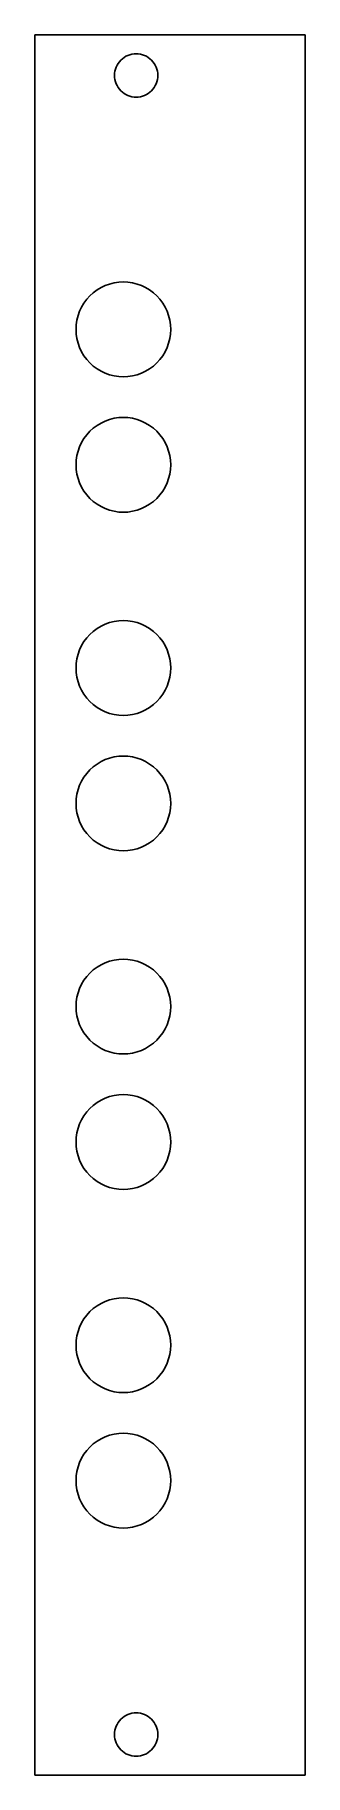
# Model space of a CAD drawing. Header units: metres. Extents: x 0 to 20, y 0 to 128.
import ezdxf

# ---------------------------------------------------------------- set-up
doc = ezdxf.new("R2010")
doc.units = ezdxf.units.M

msp = doc.modelspace()

# ---------------------------------------------------------------- linework, layer by layer
for p, q in [((20, 128.5), (0, 128.5)), ((0, 128.5), (0, 0)), ((20, 0), (20, 128.5)), ((5.93074, 125.812), (5.96889, 125.964)), ((5.96889, 125.964), (6.02179, 126.112)), ((6.02179, 126.112), (6.08891, 126.254)), ((6.08891, 126.254), (6.16965, 126.389)), ((6.16965, 126.389), (6.26317, 126.515)), ((6.26317, 126.515), (6.36862, 126.631)), ((6.36862, 126.631), (6.48497, 126.737)), ((6.48497, 126.737), (6.61108, 126.83)), ((6.61108, 126.83), (6.74576, 126.911)), ((6.74576, 126.911), (6.8877, 126.978)), ((6.8877, 126.978), (7.03554, 127.031)), ((7.03554, 127.031), (7.18785, 127.069)), ((7.18785, 127.069), (7.34317, 127.092)), ((7.34317, 127.092), (7.5, 127.1)), ((7.5, 127.1), (7.65681, 127.092)), ((7.65681, 127.092), (7.81213, 127.069)), ((7.81213, 127.069), (7.96445, 127.031)), ((7.96445, 127.031), (8.11229, 126.978)), ((8.11229, 126.978), (8.25423, 126.911)), ((8.25423, 126.911), (8.3889, 126.83)), ((8.3889, 126.83), (8.51501, 126.737)), ((8.51501, 126.737), (8.63136, 126.631)), ((8.63136, 126.631), (8.73682, 126.515)), ((8.73682, 126.515), (8.83034, 126.389)), ((8.83034, 126.389), (8.91107, 126.254)), ((8.91107, 126.254), (8.9782, 126.112)), ((8.9782, 126.112), (9.0311, 125.964)), ((9.0311, 125.964), (9.06924, 125.812)), ((5.89999, 125.5), (5.9077, 125.657)), ((5.9077, 125.343), (5.89999, 125.5)), ((5.9077, 125.657), (5.93074, 125.812)), ((5.93074, 125.188), (5.9077, 125.343)), ((5.96889, 125.036), (5.93074, 125.188)), ((6.02179, 124.888), (5.96889, 125.036)), ((6.08891, 124.746), (6.02179, 124.888)), ((6.16965, 124.611), (6.08891, 124.746)), ((8.91107, 124.746), (8.83034, 124.611)), ((8.9782, 124.888), (8.91107, 124.746)), ((9.0311, 125.036), (8.9782, 124.888)), ((9.06924, 125.188), (9.0311, 125.036)), ((9.06924, 125.812), (9.09229, 125.657)), ((9.09229, 125.343), (9.06924, 125.188)), ((9.09229, 125.657), (9.09999, 125.5)), ((9.09999, 125.5), (9.09229, 125.343)), ((6.26317, 124.485), (6.16965, 124.611)), ((6.36862, 124.369), (6.26317, 124.485)), ((6.48497, 124.263), (6.36862, 124.369)), ((6.61108, 124.17), (6.48497, 124.263)), ((6.74576, 124.089), (6.61108, 124.17)), ((6.8877, 124.022), (6.74576, 124.089)), ((7.03554, 123.969), (6.8877, 124.022)), ((7.18785, 123.931), (7.03554, 123.969)), ((7.34317, 123.908), (7.18785, 123.931)), ((7.5, 123.9), (7.34317, 123.908)), ((7.65681, 123.908), (7.5, 123.9)), ((7.81213, 123.931), (7.65681, 123.908)), ((7.96445, 123.969), (7.81213, 123.931)), ((8.11229, 124.022), (7.96445, 123.969)), ((8.25423, 124.089), (8.11229, 124.022)), ((8.3889, 124.17), (8.25423, 124.089)), ((8.51501, 124.263), (8.3889, 124.17)), ((8.63136, 124.369), (8.51501, 124.263)), ((8.73682, 124.485), (8.63136, 124.369)), ((8.83034, 124.611), (8.73682, 124.485)), ((3.84445, 108.97), (4.07512, 109.225)), ((4.07512, 109.225), (4.32962, 109.456)), ((4.32962, 109.456), (4.6055, 109.66)), ((4.6055, 109.66), (4.9001, 109.837)), ((4.9001, 109.837), (5.2106, 109.984)), ((5.2106, 109.984), (5.534, 110.099)), ((5.534, 110.099), (5.86717, 110.183)), ((5.86717, 110.183), (6.20694, 110.233)), ((6.20694, 110.233), (6.54999, 110.25)), ((6.54999, 110.25), (6.89304, 110.233)), ((6.89304, 110.233), (7.2328, 110.183)), ((7.2328, 110.183), (7.56598, 110.099)), ((7.56598, 110.099), (7.88937, 109.984)), ((7.88937, 109.984), (8.19987, 109.837)), ((8.19987, 109.837), (8.49448, 109.66)), ((8.49448, 109.66), (8.77036, 109.456)), ((8.77036, 109.456), (9.02486, 109.225)), ((9.02486, 109.225), (9.25552, 108.97)), ((3.2007, 107.766), (3.31642, 108.089)), ((3.31642, 108.089), (3.46327, 108.4)), ((3.46327, 108.4), (3.63985, 108.694)), ((3.63985, 108.694), (3.84445, 108.97)), ((9.25552, 108.97), (9.46013, 108.694)), ((9.46013, 108.694), (9.6367, 108.4)), ((9.6367, 108.4), (9.78355, 108.089)), ((9.78355, 108.089), (9.89928, 107.766)), ((3.04999, 106.75), (3.06685, 107.093)), ((3.06685, 106.407), (3.04999, 106.75)), ((3.06685, 107.093), (3.11725, 107.433)), ((3.11725, 107.433), (3.2007, 107.766)), ((9.89928, 107.766), (9.98273, 107.433)), ((9.98273, 107.433), (10.0331, 107.093)), ((10.0331, 107.093), (10.05, 106.75)), ((10.05, 106.75), (10.0331, 106.407)), ((3.11725, 106.067), (3.06685, 106.407)), ((3.2007, 105.734), (3.11725, 106.067)), ((3.31642, 105.411), (3.2007, 105.734)), ((3.46327, 105.1), (3.31642, 105.411)), ((9.78355, 105.411), (9.6367, 105.1)), ((9.89928, 105.734), (9.78355, 105.411)), ((9.98273, 106.067), (9.89928, 105.734)), ((10.0331, 106.407), (9.98273, 106.067)), ((3.63985, 104.805), (3.46327, 105.1)), ((3.84445, 104.53), (3.63985, 104.805)), ((4.07512, 104.275), (3.84445, 104.53)), ((4.32962, 104.044), (4.07512, 104.275)), ((9.02486, 104.275), (8.77036, 104.044)), ((9.25552, 104.53), (9.02486, 104.275)), ((9.46013, 104.805), (9.25552, 104.53)), ((9.6367, 105.1), (9.46013, 104.805)), ((4.6055, 103.84), (4.32962, 104.044)), ((4.9001, 103.663), (4.6055, 103.84)), ((5.2106, 103.516), (4.9001, 103.663)), ((5.534, 103.401), (5.2106, 103.516)), ((5.86717, 103.317), (5.534, 103.401)), ((6.20694, 103.267), (5.86717, 103.317)), ((6.54999, 103.25), (6.20694, 103.267)), ((6.89304, 103.267), (6.54999, 103.25)), ((7.2328, 103.317), (6.89304, 103.267)), ((7.56598, 103.401), (7.2328, 103.317)), ((7.88937, 103.516), (7.56598, 103.401)), ((8.19987, 103.663), (7.88937, 103.516)), ((8.49448, 103.84), (8.19987, 103.663)), ((8.77036, 104.044), (8.49448, 103.84)), ((5.86717, 100.183), (6.20694, 100.233)), ((6.20694, 100.233), (6.54999, 100.25)), ((6.54999, 100.25), (6.89304, 100.233)), ((6.89304, 100.233), (7.2328, 100.183)), ((3.63985, 98.6945), (3.84445, 98.9704)), ((3.84445, 98.9704), (4.07512, 99.2249)), ((4.07512, 99.2249), (4.32962, 99.4555)), ((4.32962, 99.4555), (4.6055, 99.6601)), ((4.6055, 99.6601), (4.9001, 99.8367)), ((4.9001, 99.8367), (5.2106, 99.9836)), ((5.2106, 99.9836), (5.534, 100.099)), ((5.534, 100.099), (5.86717, 100.183)), ((7.2328, 100.183), (7.56598, 100.099)), ((7.56598, 100.099), (7.88937, 99.9836)), ((7.88937, 99.9836), (8.19987, 99.8367)), ((8.19987, 99.8367), (8.49448, 99.6601)), ((8.49448, 99.6601), (8.77036, 99.4555)), ((8.77036, 99.4555), (9.02486, 99.2249)), ((9.02486, 99.2249), (9.25552, 98.9704)), ((9.25552, 98.9704), (9.46013, 98.6945)), ((3.11725, 97.4328), (3.2007, 97.766)), ((3.2007, 97.766), (3.31642, 98.0894)), ((3.31642, 98.0894), (3.46327, 98.3999)), ((3.46327, 98.3999), (3.63985, 98.6945)), ((9.46013, 98.6945), (9.6367, 98.3999)), ((9.6367, 98.3999), (9.78355, 98.0894)), ((9.78355, 98.0894), (9.89928, 97.766)), ((9.89928, 97.766), (9.98273, 97.4328)), ((3.04999, 96.75), (3.06685, 97.093)), ((3.06685, 96.4069), (3.04999, 96.75)), ((3.06685, 97.093), (3.11725, 97.4328)), ((3.11725, 96.0672), (3.06685, 96.4069)), ((9.98273, 97.4328), (10.0331, 97.093)), ((10.0331, 96.4069), (9.98273, 96.0672)), ((10.0331, 97.093), (10.05, 96.75)), ((10.05, 96.75), (10.0331, 96.4069)), ((3.2007, 95.734), (3.11725, 96.0672)), ((3.31642, 95.4106), (3.2007, 95.734)), ((3.46327, 95.1001), (3.31642, 95.4106)), ((3.63985, 94.8055), (3.46327, 95.1001)), ((9.6367, 95.1001), (9.46013, 94.8055)), ((9.78355, 95.4106), (9.6367, 95.1001)), ((9.89928, 95.734), (9.78355, 95.4106)), ((9.98273, 96.0672), (9.89928, 95.734)), ((3.84445, 94.5296), (3.63985, 94.8055)), ((4.07512, 94.2751), (3.84445, 94.5296)), ((4.32962, 94.0444), (4.07512, 94.2751)), ((4.6055, 93.8398), (4.32962, 94.0444)), ((4.9001, 93.6633), (4.6055, 93.8398)), ((8.49448, 93.8398), (8.19987, 93.6633)), ((8.77036, 94.0444), (8.49448, 93.8398)), ((9.02486, 94.2751), (8.77036, 94.0444)), ((9.25552, 94.5296), (9.02486, 94.2751)), ((9.46013, 94.8055), (9.25552, 94.5296)), ((5.2106, 93.5164), (4.9001, 93.6633)), ((5.534, 93.4007), (5.2106, 93.5164)), ((5.86717, 93.3172), (5.534, 93.4007)), ((6.20694, 93.2668), (5.86717, 93.3172)), ((6.54999, 93.25), (6.20694, 93.2668)), ((6.89304, 93.2668), (6.54999, 93.25)), ((7.2328, 93.3172), (6.89304, 93.2668)), ((7.56598, 93.4007), (7.2328, 93.3172)), ((7.88937, 93.5164), (7.56598, 93.4007)), ((8.19987, 93.6633), (7.88937, 93.5164)), ((4.6055, 84.6601), (4.9001, 84.8367)), ((4.9001, 84.8367), (5.2106, 84.9836)), ((5.2106, 84.9836), (5.534, 85.0993)), ((5.534, 85.0993), (5.86717, 85.1827)), ((5.86717, 85.1827), (6.20694, 85.2331)), ((6.20694, 85.2331), (6.54999, 85.25)), ((6.54999, 85.25), (6.89304, 85.2331)), ((6.89304, 85.2331), (7.2328, 85.1827)), ((7.2328, 85.1827), (7.56598, 85.0993)), ((7.56598, 85.0993), (7.88937, 84.9836)), ((7.88937, 84.9836), (8.19987, 84.8367)), ((8.19987, 84.8367), (8.49448, 84.6601)), ((3.46327, 83.3999), (3.63985, 83.6945)), ((3.63985, 83.6945), (3.84445, 83.9704)), ((3.84445, 83.9704), (4.07512, 84.2249)), ((4.07512, 84.2249), (4.32962, 84.4555)), ((4.32962, 84.4555), (4.6055, 84.6601)), ((8.49448, 84.6601), (8.77036, 84.4555)), ((8.77036, 84.4555), (9.02486, 84.2249)), ((9.02486, 84.2249), (9.25552, 83.9704)), ((9.25552, 83.9704), (9.46013, 83.6945)), ((9.46013, 83.6945), (9.6367, 83.3999)), ((3.06685, 82.093), (3.11725, 82.4328)), ((3.11725, 82.4328), (3.2007, 82.766)), ((3.2007, 82.766), (3.31642, 83.0894)), ((3.31642, 83.0894), (3.46327, 83.3999)), ((9.6367, 83.3999), (9.78355, 83.0894)), ((9.78355, 83.0894), (9.89928, 82.766)), ((9.89928, 82.766), (9.98273, 82.4328)), ((9.98273, 82.4328), (10.0331, 82.093)), ((3.04999, 81.75), (3.06685, 82.093)), ((3.06685, 81.4069), (3.04999, 81.75)), ((3.11725, 81.0672), (3.06685, 81.4069)), ((3.2007, 80.734), (3.11725, 81.0672)), ((9.98273, 81.0672), (9.89928, 80.734)), ((10.0331, 81.4069), (9.98273, 81.0672)), ((10.0331, 82.093), (10.05, 81.75)), ((10.05, 81.75), (10.0331, 81.4069)), ((3.31642, 80.4106), (3.2007, 80.734)), ((3.46327, 80.1001), (3.31642, 80.4106)), ((3.63985, 79.8055), (3.46327, 80.1001)), ((3.84445, 79.5296), (3.63985, 79.8055)), ((9.46013, 79.8055), (9.25552, 79.5296)), ((9.6367, 80.1001), (9.46013, 79.8055)), ((9.78355, 80.4106), (9.6367, 80.1001)), ((9.89928, 80.734), (9.78355, 80.4106)), ((4.07512, 79.2751), (3.84445, 79.5296)), ((4.32962, 79.0444), (4.07512, 79.2751)), ((4.6055, 78.8398), (4.32962, 79.0444)), ((4.9001, 78.6633), (4.6055, 78.8398)), ((5.2106, 78.5164), (4.9001, 78.6633)), ((5.534, 78.4007), (5.2106, 78.5164)), ((5.86717, 78.3172), (5.534, 78.4007)), ((7.56598, 78.4007), (7.2328, 78.3172)), ((7.88937, 78.5164), (7.56598, 78.4007)), ((8.19987, 78.6633), (7.88937, 78.5164)), ((8.49448, 78.8398), (8.19987, 78.6633)), ((8.77036, 79.0444), (8.49448, 78.8398)), ((9.02486, 79.2751), (8.77036, 79.0444)), ((9.25552, 79.5296), (9.02486, 79.2751)), ((6.20694, 78.2668), (5.86717, 78.3172)), ((6.54999, 78.25), (6.20694, 78.2668)), ((6.89304, 78.2668), (6.54999, 78.25)), ((7.2328, 78.3172), (6.89304, 78.2668)), ((4.32962, 74.4555), (4.6055, 74.6601)), ((4.6055, 74.6601), (4.9001, 74.8367)), ((4.9001, 74.8367), (5.2106, 74.9836)), ((5.2106, 74.9836), (5.534, 75.0993)), ((5.534, 75.0993), (5.86717, 75.1827)), ((5.86717, 75.1827), (6.20694, 75.2331)), ((6.20694, 75.2331), (6.54999, 75.25)), ((6.54999, 75.25), (6.89304, 75.2331)), ((6.89304, 75.2331), (7.2328, 75.1827)), ((7.2328, 75.1827), (7.56598, 75.0993)), ((7.56598, 75.0993), (7.88937, 74.9836)), ((7.88937, 74.9836), (8.19987, 74.8367)), ((8.19987, 74.8367), (8.49448, 74.6601)), ((8.49448, 74.6601), (8.77036, 74.4555)), ((3.31642, 73.0894), (3.46327, 73.3999)), ((3.46327, 73.3999), (3.63985, 73.6945)), ((3.63985, 73.6945), (3.84445, 73.9704)), ((3.84445, 73.9704), (4.07512, 74.2249)), ((4.07512, 74.2249), (4.32962, 74.4555)), ((8.77036, 74.4555), (9.02486, 74.2249)), ((9.02486, 74.2249), (9.25552, 73.9704)), ((9.25552, 73.9704), (9.46013, 73.6945)), ((9.46013, 73.6945), (9.6367, 73.3999)), ((9.6367, 73.3999), (9.78355, 73.0894)), ((3.04999, 71.75), (3.06685, 72.093)), ((3.06685, 72.093), (3.11725, 72.4328)), ((3.11725, 72.4328), (3.2007, 72.766)), ((3.2007, 72.766), (3.31642, 73.0894)), ((9.78355, 73.0894), (9.89928, 72.766)), ((9.89928, 72.766), (9.98273, 72.4328)), ((9.98273, 72.4328), (10.0331, 72.093)), ((10.0331, 72.093), (10.05, 71.75)), ((3.06685, 71.4069), (3.04999, 71.75)), ((3.11725, 71.0672), (3.06685, 71.4069)), ((3.2007, 70.734), (3.11725, 71.0672)), ((3.31642, 70.4106), (3.2007, 70.734)), ((9.89928, 70.734), (9.78355, 70.4106)), ((9.98273, 71.0672), (9.89928, 70.734)), ((10.0331, 71.4069), (9.98273, 71.0672)), ((10.05, 71.75), (10.0331, 71.4069)), ((3.46327, 70.1001), (3.31642, 70.4106)), ((3.63985, 69.8055), (3.46327, 70.1001)), ((3.84445, 69.5296), (3.63985, 69.8055)), ((4.07512, 69.2751), (3.84445, 69.5296)), ((9.25552, 69.5296), (9.02486, 69.2751)), ((9.46013, 69.8055), (9.25552, 69.5296)), ((9.6367, 70.1001), (9.46013, 69.8055)), ((9.78355, 70.4106), (9.6367, 70.1001)), ((4.32962, 69.0444), (4.07512, 69.2751)), ((4.6055, 68.8398), (4.32962, 69.0444)), ((4.9001, 68.6633), (4.6055, 68.8398)), ((5.2106, 68.5164), (4.9001, 68.6633)), ((5.534, 68.4007), (5.2106, 68.5164)), ((5.86717, 68.3172), (5.534, 68.4007)), ((6.20694, 68.2668), (5.86717, 68.3172)), ((6.54999, 68.25), (6.20694, 68.2668)), ((6.89304, 68.2668), (6.54999, 68.25)), ((7.2328, 68.3172), (6.89304, 68.2668)), ((7.56598, 68.4007), (7.2328, 68.3172)), ((7.88937, 68.5164), (7.56598, 68.4007)), ((8.19987, 68.6633), (7.88937, 68.5164)), ((8.49448, 68.8398), (8.19987, 68.6633)), ((8.77036, 69.0444), (8.49448, 68.8398)), ((9.02486, 69.2751), (8.77036, 69.0444)), ((3.84445, 58.9704), (4.07512, 59.2249)), ((4.07512, 59.2249), (4.32962, 59.4555)), ((4.32962, 59.4555), (4.6055, 59.6601)), ((4.6055, 59.6601), (4.9001, 59.8367)), ((4.9001, 59.8367), (5.2106, 59.9836)), ((5.2106, 59.9836), (5.534, 60.0993)), ((5.534, 60.0993), (5.86717, 60.1827)), ((5.86717, 60.1827), (6.20694, 60.2331)), ((6.20694, 60.2331), (6.54999, 60.25)), ((6.54999, 60.25), (6.89304, 60.2331)), ((6.89304, 60.2331), (7.2328, 60.1827)), ((7.2328, 60.1827), (7.56598, 60.0993)), ((7.56598, 60.0993), (7.88937, 59.9836)), ((7.88937, 59.9836), (8.19987, 59.8367)), ((8.19987, 59.8367), (8.49448, 59.6601)), ((8.49448, 59.6601), (8.77036, 59.4555)), ((8.77036, 59.4555), (9.02486, 59.2249)), ((9.02486, 59.2249), (9.25552, 58.9704)), ((3.2007, 57.766), (3.31642, 58.0894)), ((3.31642, 58.0894), (3.46327, 58.3999)), ((3.46327, 58.3999), (3.63985, 58.6945)), ((3.63985, 58.6945), (3.84445, 58.9704)), ((9.25552, 58.9704), (9.46013, 58.6945)), ((9.46013, 58.6945), (9.6367, 58.3999)), ((9.6367, 58.3999), (9.78355, 58.0894)), ((9.78355, 58.0894), (9.89928, 57.766)), ((3.04999, 56.75), (3.06685, 57.093)), ((3.06685, 56.4069), (3.04999, 56.75)), ((3.06685, 57.093), (3.11725, 57.4328)), ((3.11725, 57.4328), (3.2007, 57.766)), ((9.89928, 57.766), (9.98273, 57.4328)), ((9.98273, 57.4328), (10.0331, 57.093)), ((10.0331, 57.093), (10.05, 56.75)), ((10.05, 56.75), (10.0331, 56.4069)), ((3.11725, 56.0672), (3.06685, 56.4069)), ((3.2007, 55.734), (3.11725, 56.0672)), ((3.31642, 55.4106), (3.2007, 55.734)), ((3.46327, 55.1001), (3.31642, 55.4106)), ((9.78355, 55.4106), (9.6367, 55.1001)), ((9.89928, 55.734), (9.78355, 55.4106)), ((9.98273, 56.0672), (9.89928, 55.734)), ((10.0331, 56.4069), (9.98273, 56.0672)), ((3.63985, 54.8055), (3.46327, 55.1001)), ((3.84445, 54.5296), (3.63985, 54.8055)), ((4.07512, 54.2751), (3.84445, 54.5296)), ((4.32962, 54.0444), (4.07512, 54.2751)), ((4.6055, 53.8398), (4.32962, 54.0444)), ((8.77036, 54.0444), (8.49448, 53.8398)), ((9.02486, 54.2751), (8.77036, 54.0444)), ((9.25552, 54.5296), (9.02486, 54.2751)), ((9.46013, 54.8055), (9.25552, 54.5296)), ((9.6367, 55.1001), (9.46013, 54.8055)), ((4.9001, 53.6633), (4.6055, 53.8398)), ((5.2106, 53.5164), (4.9001, 53.6633)), ((5.534, 53.4007), (5.2106, 53.5164)), ((5.86717, 53.3172), (5.534, 53.4007)), ((6.20694, 53.2668), (5.86717, 53.3172)), ((6.54999, 53.25), (6.20694, 53.2668)), ((6.89304, 53.2668), (6.54999, 53.25)), ((7.2328, 53.3172), (6.89304, 53.2668)), ((7.56598, 53.4007), (7.2328, 53.3172)), ((7.88937, 53.5164), (7.56598, 53.4007)), ((8.19987, 53.6633), (7.88937, 53.5164)), ((8.49448, 53.8398), (8.19987, 53.6633)), ((5.534, 50.0993), (5.86717, 50.1827)), ((5.86717, 50.1827), (6.20694, 50.2331)), ((6.20694, 50.2331), (6.54999, 50.25)), ((6.54999, 50.25), (6.89304, 50.2331)), ((6.89304, 50.2331), (7.2328, 50.1827)), ((7.2328, 50.1827), (7.56598, 50.0993)), ((3.63985, 48.6945), (3.84445, 48.9704)), ((3.84445, 48.9704), (4.07512, 49.2249)), ((4.07512, 49.2249), (4.32962, 49.4555)), ((4.32962, 49.4555), (4.6055, 49.6601)), ((4.6055, 49.6601), (4.9001, 49.8367)), ((4.9001, 49.8367), (5.2106, 49.9836)), ((5.2106, 49.9836), (5.534, 50.0993)), ((7.56598, 50.0993), (7.88937, 49.9836)), ((7.88937, 49.9836), (8.19987, 49.8367)), ((8.19987, 49.8367), (8.49448, 49.6601)), ((8.49448, 49.6601), (8.77036, 49.4555)), ((8.77036, 49.4555), (9.02486, 49.2249)), ((9.02486, 49.2249), (9.25552, 48.9704)), ((9.25552, 48.9704), (9.46013, 48.6945)), ((3.11725, 47.4328), (3.2007, 47.766)), ((3.2007, 47.766), (3.31642, 48.0894)), ((3.31642, 48.0894), (3.46327, 48.3999)), ((3.46327, 48.3999), (3.63985, 48.6945)), ((9.46013, 48.6945), (9.6367, 48.3999)), ((9.6367, 48.3999), (9.78355, 48.0894)), ((9.78355, 48.0894), (9.89928, 47.766)), ((9.89928, 47.766), (9.98273, 47.4328)), ((3.04999, 46.75), (3.06685, 47.093)), ((3.06685, 46.4069), (3.04999, 46.75)), ((3.06685, 47.093), (3.11725, 47.4328)), ((3.11725, 46.0672), (3.06685, 46.4069)), ((9.98273, 47.4328), (10.0331, 47.093)), ((10.0331, 46.4069), (9.98273, 46.0672)), ((10.0331, 47.093), (10.05, 46.75)), ((10.05, 46.75), (10.0331, 46.4069)), ((3.2007, 45.734), (3.11725, 46.0672)), ((3.31642, 45.4106), (3.2007, 45.734)), ((3.46327, 45.1001), (3.31642, 45.4106)), ((3.63985, 44.8055), (3.46327, 45.1001)), ((9.6367, 45.1001), (9.46013, 44.8055)), ((9.78355, 45.4106), (9.6367, 45.1001)), ((9.89928, 45.734), (9.78355, 45.4106)), ((9.98273, 46.0672), (9.89928, 45.734)), ((3.84445, 44.5296), (3.63985, 44.8055)), ((4.07512, 44.2751), (3.84445, 44.5296)), ((4.32962, 44.0444), (4.07512, 44.2751)), ((4.6055, 43.8398), (4.32962, 44.0444)), ((4.9001, 43.6633), (4.6055, 43.8398)), ((8.49448, 43.8398), (8.19987, 43.6633)), ((8.77036, 44.0444), (8.49448, 43.8398)), ((9.02486, 44.2751), (8.77036, 44.0444)), ((9.25552, 44.5296), (9.02486, 44.2751)), ((9.46013, 44.8055), (9.25552, 44.5296)), ((5.2106, 43.5164), (4.9001, 43.6633)), ((5.534, 43.4007), (5.2106, 43.5164)), ((5.86717, 43.3172), (5.534, 43.4007)), ((6.20694, 43.2668), (5.86717, 43.3172)), ((6.54999, 43.25), (6.20694, 43.2668)), ((6.89304, 43.2668), (6.54999, 43.25)), ((7.2328, 43.3172), (6.89304, 43.2668)), ((7.56598, 43.4007), (7.2328, 43.3172)), ((7.88937, 43.5164), (7.56598, 43.4007)), ((8.19987, 43.6633), (7.88937, 43.5164)), ((4.6055, 34.6601), (4.9001, 34.8367)), ((4.9001, 34.8367), (5.2106, 34.9836)), ((5.2106, 34.9836), (5.534, 35.0993)), ((5.534, 35.0993), (5.86717, 35.1827)), ((5.86717, 35.1827), (6.20694, 35.2331)), ((6.20694, 35.2331), (6.54999, 35.25)), ((6.54999, 35.25), (6.89304, 35.2331)), ((6.89304, 35.2331), (7.2328, 35.1827)), ((7.2328, 35.1827), (7.56598, 35.0993)), ((7.56598, 35.0993), (7.88937, 34.9836)), ((7.88937, 34.9836), (8.19987, 34.8367)), ((8.19987, 34.8367), (8.49448, 34.6601)), ((3.46327, 33.3999), (3.63985, 33.6945)), ((3.63985, 33.6945), (3.84445, 33.9704)), ((3.84445, 33.9704), (4.07512, 34.2249)), ((4.07512, 34.2249), (4.32962, 34.4555)), ((4.32962, 34.4555), (4.6055, 34.6601)), ((8.49448, 34.6601), (8.77036, 34.4555)), ((8.77036, 34.4555), (9.02486, 34.2249)), ((9.02486, 34.2249), (9.25552, 33.9704)), ((9.25552, 33.9704), (9.46013, 33.6945)), ((9.46013, 33.6945), (9.6367, 33.3999)), ((3.06685, 32.093), (3.11725, 32.4328)), ((3.11725, 32.4328), (3.2007, 32.766)), ((3.2007, 32.766), (3.31642, 33.0894)), ((3.31642, 33.0894), (3.46327, 33.3999)), ((9.6367, 33.3999), (9.78355, 33.0894)), ((9.78355, 33.0894), (9.89928, 32.766)), ((9.89928, 32.766), (9.98273, 32.4328)), ((9.98273, 32.4328), (10.0331, 32.093)), ((3.04999, 31.75), (3.06685, 32.093)), ((3.06685, 31.4069), (3.04999, 31.75)), ((3.11725, 31.0672), (3.06685, 31.4069)), ((3.2007, 30.734), (3.11725, 31.0672)), ((9.98273, 31.0672), (9.89928, 30.734)), ((10.0331, 31.4069), (9.98273, 31.0672)), ((10.0331, 32.093), (10.05, 31.75)), ((10.05, 31.75), (10.0331, 31.4069)), ((3.31642, 30.4106), (3.2007, 30.734)), ((3.46327, 30.1001), (3.31642, 30.4106)), ((3.63985, 29.8055), (3.46327, 30.1001)), ((3.84445, 29.5296), (3.63985, 29.8055)), ((9.46013, 29.8055), (9.25552, 29.5296)), ((9.6367, 30.1001), (9.46013, 29.8055)), ((9.78355, 30.4106), (9.6367, 30.1001)), ((9.89928, 30.734), (9.78355, 30.4106)), ((4.07512, 29.2751), (3.84445, 29.5296)), ((4.32962, 29.0444), (4.07512, 29.2751)), ((4.6055, 28.8398), (4.32962, 29.0444)), ((4.9001, 28.6633), (4.6055, 28.8398)), ((5.2106, 28.5164), (4.9001, 28.6633)), ((5.534, 28.4007), (5.2106, 28.5164)), ((5.86717, 28.3172), (5.534, 28.4007)), ((6.20694, 28.2668), (5.86717, 28.3172)), ((7.2328, 28.3172), (6.89304, 28.2668)), ((7.56598, 28.4007), (7.2328, 28.3172)), ((7.88937, 28.5164), (7.56598, 28.4007)), ((8.19987, 28.6633), (7.88937, 28.5164)), ((8.49448, 28.8398), (8.19987, 28.6633)), ((8.77036, 29.0444), (8.49448, 28.8398)), ((9.02486, 29.2751), (8.77036, 29.0444)), ((9.25552, 29.5296), (9.02486, 29.2751)), ((6.54999, 28.25), (6.20694, 28.2668)), ((6.89304, 28.2668), (6.54999, 28.25)), ((4.07512, 24.2249), (4.32962, 24.4555)), ((4.32962, 24.4555), (4.6055, 24.6601)), ((4.6055, 24.6601), (4.9001, 24.8367)), ((4.9001, 24.8367), (5.2106, 24.9836)), ((5.2106, 24.9836), (5.534, 25.0993)), ((5.534, 25.0993), (5.86717, 25.1827)), ((5.86717, 25.1827), (6.20694, 25.2331)), ((6.20694, 25.2331), (6.54999, 25.25)), ((6.54999, 25.25), (6.89304, 25.2331)), ((6.89304, 25.2331), (7.2328, 25.1827)), ((7.2328, 25.1827), (7.56598, 25.0993)), ((7.56598, 25.0993), (7.88937, 24.9836)), ((7.88937, 24.9836), (8.19987, 24.8367)), ((8.19987, 24.8367), (8.49448, 24.6601)), ((8.49448, 24.6601), (8.77036, 24.4555)), ((8.77036, 24.4555), (9.02486, 24.2249)), ((3.31642, 23.0894), (3.46327, 23.3999)), ((3.46327, 23.3999), (3.63985, 23.6945)), ((3.63985, 23.6945), (3.84445, 23.9704)), ((3.84445, 23.9704), (4.07512, 24.2249)), ((9.02486, 24.2249), (9.25552, 23.9704)), ((9.25552, 23.9704), (9.46013, 23.6945)), ((9.46013, 23.6945), (9.6367, 23.3999)), ((9.6367, 23.3999), (9.78355, 23.0894)), ((3.04999, 21.75), (3.06685, 22.093)), ((3.06685, 22.093), (3.11725, 22.4328)), ((3.11725, 22.4328), (3.2007, 22.766)), ((3.2007, 22.766), (3.31642, 23.0894)), ((9.78355, 23.0894), (9.89928, 22.766)), ((9.89928, 22.766), (9.98273, 22.4328)), ((9.98273, 22.4328), (10.0331, 22.093)), ((10.0331, 22.093), (10.05, 21.75)), ((3.06685, 21.4069), (3.04999, 21.75)), ((3.11725, 21.0672), (3.06685, 21.4069)), ((3.2007, 20.734), (3.11725, 21.0672)), ((3.31642, 20.4106), (3.2007, 20.734)), ((9.89928, 20.734), (9.78355, 20.4106)), ((9.98273, 21.0672), (9.89928, 20.734)), ((10.0331, 21.4069), (9.98273, 21.0672)), ((10.05, 21.75), (10.0331, 21.4069)), ((3.46327, 20.1001), (3.31642, 20.4106)), ((3.63985, 19.8055), (3.46327, 20.1001)), ((3.84445, 19.5296), (3.63985, 19.8055)), ((4.07512, 19.2751), (3.84445, 19.5296)), ((4.32962, 19.0444), (4.07512, 19.2751)), ((9.02486, 19.2751), (8.77036, 19.0444)), ((9.25552, 19.5296), (9.02486, 19.2751)), ((9.46013, 19.8055), (9.25552, 19.5296)), ((9.6367, 20.1001), (9.46013, 19.8055)), ((9.78355, 20.4106), (9.6367, 20.1001)), ((4.6055, 18.8398), (4.32962, 19.0444)), ((4.9001, 18.6633), (4.6055, 18.8398)), ((5.2106, 18.5164), (4.9001, 18.6633)), ((5.534, 18.4007), (5.2106, 18.5164)), ((5.86717, 18.3172), (5.534, 18.4007)), ((6.20694, 18.2668), (5.86717, 18.3172)), ((6.54999, 18.25), (6.20694, 18.2668)), ((6.89304, 18.2668), (6.54999, 18.25)), ((7.2328, 18.3172), (6.89304, 18.2668)), ((7.56598, 18.4007), (7.2328, 18.3172)), ((7.88937, 18.5164), (7.56598, 18.4007)), ((8.19987, 18.6633), (7.88937, 18.5164)), ((8.49448, 18.8398), (8.19987, 18.6633)), ((8.77036, 19.0444), (8.49448, 18.8398)), ((6.08891, 3.75423), (6.16965, 3.8889)), ((6.16965, 3.8889), (6.26317, 4.01501)), ((6.26317, 4.01501), (6.36862, 4.13136)), ((6.36862, 4.13136), (6.48497, 4.23682)), ((6.48497, 4.23682), (6.61108, 4.33034)), ((6.61108, 4.33034), (6.74576, 4.41107)), ((6.74576, 4.41107), (6.8877, 4.4782)), ((6.8877, 4.4782), (7.03554, 4.5311)), ((7.03554, 4.5311), (7.18785, 4.56924)), ((7.18785, 4.56924), (7.34317, 4.59229)), ((7.34317, 4.59229), (7.5, 4.59999)), ((7.5, 4.59999), (7.65681, 4.59229)), ((7.65681, 4.59229), (7.81213, 4.56924)), ((7.81213, 4.56924), (7.96445, 4.5311)), ((7.96445, 4.5311), (8.11229, 4.4782)), ((8.11229, 4.4782), (8.25423, 4.41107)), ((8.25423, 4.41107), (8.3889, 4.33034)), ((8.3889, 4.33034), (8.51501, 4.23682)), ((8.51501, 4.23682), (8.63136, 4.13136)), ((8.63136, 4.13136), (8.73682, 4.01501)), ((8.73682, 4.01501), (8.83034, 3.8889)), ((8.83034, 3.8889), (8.91107, 3.75423)), ((5.89999, 3), (5.9077, 3.15681)), ((5.9077, 2.84317), (5.89999, 3)), ((5.9077, 3.15681), (5.93074, 3.31213)), ((5.93074, 2.68785), (5.9077, 2.84317)), ((5.93074, 3.31213), (5.96889, 3.46445)), ((5.96889, 2.53554), (5.93074, 2.68785)), ((5.96889, 3.46445), (6.02179, 3.61229)), ((6.02179, 3.61229), (6.08891, 3.75423)), ((8.91107, 3.75423), (8.9782, 3.61229)), ((8.9782, 3.61229), (9.0311, 3.46445)), ((9.0311, 3.46445), (9.06924, 3.31213)), ((9.06924, 2.68785), (9.0311, 2.53554)), ((9.06924, 3.31213), (9.09229, 3.15681)), ((9.09229, 2.84317), (9.06924, 2.68785)), ((9.09229, 3.15681), (9.09999, 3)), ((9.09999, 3), (9.09229, 2.84317)), ((6.02179, 2.3877), (5.96889, 2.53554)), ((6.08891, 2.24576), (6.02179, 2.3877)), ((6.16965, 2.11108), (6.08891, 2.24576)), ((6.26317, 1.98497), (6.16965, 2.11108)), ((6.36862, 1.86862), (6.26317, 1.98497)), ((6.48497, 1.76317), (6.36862, 1.86862)), ((6.61108, 1.66965), (6.48497, 1.76317)), ((6.74576, 1.58891), (6.61108, 1.66965)), ((6.8877, 1.52179), (6.74576, 1.58891)), ((7.03554, 1.46889), (6.8877, 1.52179)), ((7.18785, 1.43074), (7.03554, 1.46889)), ((7.34317, 1.4077), (7.18785, 1.43074)), ((7.5, 1.39999), (7.34317, 1.4077)), ((7.65681, 1.4077), (7.5, 1.39999)), ((7.81213, 1.43074), (7.65681, 1.4077)), ((7.96445, 1.46889), (7.81213, 1.43074)), ((8.11229, 1.52179), (7.96445, 1.46889)), ((8.25423, 1.58891), (8.11229, 1.52179)), ((8.3889, 1.66965), (8.25423, 1.58891)), ((8.51501, 1.76317), (8.3889, 1.66965)), ((8.63136, 1.86862), (8.51501, 1.76317)), ((8.73682, 1.98497), (8.63136, 1.86862)), ((8.83034, 2.11108), (8.73682, 1.98497)), ((8.91107, 2.24576), (8.83034, 2.11108)), ((8.9782, 2.3877), (8.91107, 2.24576)), ((9.0311, 2.53554), (8.9782, 2.3877)), ((0, 0), (20, 0))]:
    msp.add_line(p, q)

doc.saveas('drawing.dxf')
